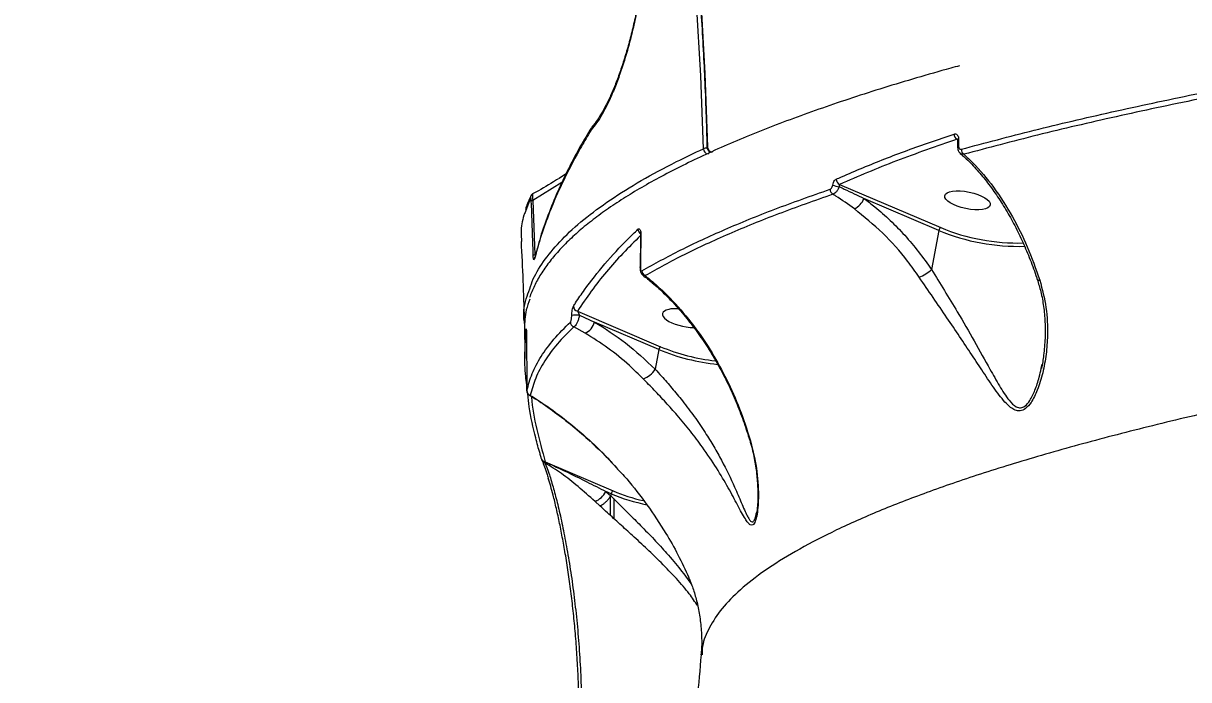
# Model space of a CAD drawing. Header units: millimetres. Extents: x -6901 to 7060, y -7557 to 6158.
# Drawn here: x -1108 to -876.3, y 2188.4 to 2318.8 of the extents above; entities that cross this region are included whole.
import ezdxf

# ---------------------------------------------------------------- set-up
doc = ezdxf.new("R2010")
doc.units = ezdxf.units.MM
for name, color, linetype in [('DIKOM_ОБЪЕКТ', 7, 'Continuous'), ('DIKOM_РАЗМЕР_ЗОНА', 7, 'Continuous'), ('DIKOM_РАЗМЕР_ОБЪЕКТА', 7, 'Continuous')]:
    doc.layers.add(name, color=color, linetype=linetype)
doc.styles.add('style1', font='arial.ttf', dxfattribs={"width": 0.8})
doc.dimstyles.new('1-50', dxfattribs={"dimtxt": 300, "dimasz": 200, "dimexe": 100, "dimexo": 0, "dimgap": 100, "dimtad": 1, "dimtxsty": 'style1', "dimcen": 200, "dimclrd": 7, "dimclre": 7, "dimclrt": 7, "dimadec": 1, "dimazin": 2, "dimtfac": 1, "dimtmove": 0, "dimatfit": 2, "dimfxl": 0, "dimlwd": 25, "dimlwe": 18, "dimarcsym": 0})

# ---------------------------------------------------------------- blocks, each defined once
blk = doc.blocks.new('*D2')
at = {"layer": 'Defpoints', "color": 0, "transparency": 16777216}
for p in [(-1102.73, 4151.17), (-5819.23, -4492.42), (4721.24, -4492.42)]:
    blk.add_point(p, dxfattribs=at)
at = {"layer": 'DIKOM_РАЗМЕР_ОБЪЕКТА', "color": 7, "lineweight": 18, "transparency": 16777216}
for p, q in [((-1102.73, 4151.17), (-5919.23, 4151.17)), ((4721.24, -4492.42), (-5919.23, -4492.42))]:
    blk.add_line(p, q, dxfattribs=at)
at = {"layer": 'DIKOM_РАЗМЕР_ОБЪЕКТА', "color": 7, "lineweight": 25, "transparency": 16777216}
blk.add_line((-5819.23, 3951.17), (-5819.23, -4292.42), dxfattribs=at)
at = {"layer": 'DIKOM_РАЗМЕР_ОБЪЕКТА', "color": 7, "transparency": 16777216}
for points in [[(-5852.56, 3951.17), (-5785.89, 3951.17), (-5819.23, 4151.17)], [(-5852.56, -4292.42), (-5785.89, -4292.42), (-5819.23, -4492.42)]]:
    blk.add_solid(points, dxfattribs=at)
at = {"layer": 'DIKOM_РАЗМЕР_ОБЪЕКТА', "color": 7, "transparency": 16777216, "insert": (-6072.4, -170.63), "char_height": 300, "attachment_point": 5, "rotation": 90, "style": 'style1'}
blk.add_mtext('8650', dxfattribs=at)
blk = doc.blocks.new('*D3')
at = {"layer": 'Defpoints', "color": 0, "transparency": 16777216}
for p in [(-1553.27, 6158.28), (-6450.85, -6312.94), (5659.92, -6312.94)]:
    blk.add_point(p, dxfattribs=at)
at = {"layer": 'DIKOM_РАЗМЕР_ЗОНА', "color": 7, "lineweight": 18, "transparency": 16777216}
for p, q in [((-1553.27, 6158.28), (-6550.85, 6158.28)), ((5659.92, -6312.94), (-6550.85, -6312.94))]:
    blk.add_line(p, q, dxfattribs=at)
at = {"layer": 'DIKOM_РАЗМЕР_ЗОНА', "color": 7, "lineweight": 25, "transparency": 16777216}
blk.add_line((-6450.85, 5958.28), (-6450.85, -6112.94), dxfattribs=at)
at = {"layer": 'DIKOM_РАЗМЕР_ЗОНА', "color": 7, "transparency": 16777216}
for points in [[(-6484.18, 5958.28), (-6417.52, 5958.28), (-6450.85, 6158.28)], [(-6484.18, -6112.94), (-6417.52, -6112.94), (-6450.85, -6312.94)]]:
    blk.add_solid(points, dxfattribs=at)
at = {"layer": 'DIKOM_РАЗМЕР_ЗОНА', "color": 7, "transparency": 16777216, "insert": (-6704.02, -77.33), "char_height": 300, "attachment_point": 5, "rotation": 90, "style": 'style1'}
blk.add_mtext('12500', dxfattribs=at)

msp = doc.modelspace()

# ---------------------------------------------------------------- linework, layer by layer
at = {"layer": 'DIKOM_ОБЪЕКТ', "color": 7, "linetype": 'Continuous', "lineweight": 15}
for p, q in [((-995.137, 2297.526), (-995.149, 2297.506)), ((-995.05, 2297.652), (-995.137, 2297.526)), ((-922.233, 2295.815), (-922.276, 2295.785)), ((-921.999, 2295.631), (-922.03, 2294.634)), ((-1000.871, 2287.206), (-1006.687, 2283.62)), ((-1001.548, 2288.021), (-1000.037, 2288.972)), ((-945.666, 2286.826), (-925.573, 2278.227)), ((-1007.13, 2284.082), (-1008.145, 2281.425)), ((-1006.687, 2283.62), (-1006.298, 2272.805)), ((-925.943, 2277.663), (-940.823, 2284.031)), ((-925.943, 2277.663), (-927.391, 2269.899)), ((-1005.744, 2274.241), (-1006.285, 2272.319)), ((-906.384, 2267.954), (-906.38, 2267.944)), ((-997.791, 2261.645), (-981.251, 2254.566)), ((-997.41, 2260.826), (-994.401, 2259.472)), ((-981.62, 2254.002), (-994.401, 2259.472)), ((-996.282, 2257.261), (-998.534, 2258.509)), ((-981.62, 2254.002), (-982.348, 2250.1)), ((-905.604, 2250.228), (-905.405, 2251.122)), ((-1007.164, 2244.893), (-1007.383, 2244.947)), ((-963.601, 2236.171), (-963.594, 2236.155)), ((-1004.964, 2232.281), (-1004.961, 2232.272)), ((-1004.856, 2231.99), (-1004.877, 2232.035)), ((-1004.16, 2231.65), (-1004.27, 2231.513)), ((-1004.18, 2231.664), (-990.723, 2225.905)), ((-1004.18, 2231.664), (-1004.16, 2231.65)), ((-991.09, 2225.34), (-992.14, 2225.789)), ((-992.14, 2225.789), (-991.17, 2224.909)), ((-991.17, 2224.909), (-991.172, 2224.906)), ((-991.09, 2225.34), (-991.17, 2224.909)), ((-993.354, 2222.96), (-994.291, 2223.811)), ((-962.23, 2221.414), (-962.202, 2221.537))]:
    msp.add_line(p, q, dxfattribs=at)
at = {"layer": 'DIKOM_ОБЪЕКТ', "color": 7, "linetype": 'Continuous', "lineweight": 15, "flags": 128}
for points in [[(-1045.416, 2575.067), (-1039.083, 2563.441), (-1033.013, 2551.587), (-1027.211, 2539.514), (-1021.679, 2527.229), (-1016.423, 2514.741), (-1011.445, 2502.057), (-1006.749, 2489.187), (-1002.338, 2476.138), (-998.214, 2462.919), (-994.38, 2449.538), (-990.839, 2436.005), (-987.594, 2422.328), (-984.645, 2408.517), (-981.996, 2394.58), (-979.648, 2380.526), (-977.602, 2366.365), (-975.86, 2352.106), (-974.423, 2337.758), (-973.291, 2323.331), (-972.467, 2308.834), (-971.949, 2294.276)], [(-972.762, 2293.905), (-973.278, 2308.418), (-974.1, 2322.872), (-975.228, 2337.255), (-976.66, 2351.56), (-978.397, 2365.777), (-980.437, 2379.895), (-982.778, 2393.906), (-985.42, 2407.802), (-988.359, 2421.572), (-991.595, 2435.207), (-995.125, 2448.699), (-998.947, 2462.04), (-1003.059, 2475.219), (-1007.457, 2488.229), (-1012.139, 2501.061), (-1017.102, 2513.706), (-1022.342, 2526.157), (-1027.857, 2538.404), (-1033.642, 2550.441), (-1039.693, 2562.259), (-1046.008, 2573.851)], [(-994.795, 2298.348), (-994.813, 2298.329), (-994.84, 2298.299)], [(-971.949, 2294.276), (-972.011, 2294.239), (-972.036, 2294.2), (-972.036, 2294.194)], [(-922.235, 2294.527), (-922.222, 2294.555), (-922.182, 2294.584), (-922.118, 2294.611), (-922.03, 2294.634)], [(-922.204, 2295.523), (-922.19, 2295.552), (-922.151, 2295.581), (-922.086, 2295.608), (-921.999, 2295.631)], [(-971.013, 2293.238), (-971.093, 2293.221), (-971.099, 2293.221)], [(-1006.296, 2272.322), (-1006.316, 2272.22), (-1006.323, 2272.06)], [(-1004.964, 2232.281), (-1004.99, 2232.39), (-1005.002, 2232.552)], [(-991.216, 2221.082), (-991.218, 2221.576), (-991.236, 2224.81)], [(-990.55, 2224.39), (-990.537, 2221.841), (-990.534, 2220.469)]]:
    msp.add_lwpolyline(points, dxfattribs=at)
at = {"layer": 'DIKOM_ОБЪЕКТ', "color": 7, "linetype": 'Continuous', "lineweight": 15}
for centre, radius, start, end in [((-994.337, 2297.598), 0.817, 149.52168, 186.47466), ((-994.34, 2297.621), 0.803, 149.9532, 186.8056), ((-994.165, 2297.723), 0.887, 139.50967, 184.62139), ((-921.725, 2296.826), 1.178, 179.61845, 242.09266), ((-971.992, 2291.708), 2.328, 90.66566, 109.29969), ((-971.711, 2293.912), 1.051, 180.42088, 263.83806), ((-971.036, 2294.219), 1, 181.42846, 194.66236), ((-971.036, 2294.219), 1, 194.66236, 266.40531), ((-970.898, 2294.283), 1.051, 180.38171, 263.70734), ((-972.282, 2293.485), 0.769, 306.56465, 349.62558), ((-920.278, 2293.786), 1.191, 178.34897, 235.32812), ((-945.199, 2287.876), 1.149, 180.75369, 246.03105), ((-946.417, 2285.844), 1.136, 178.68398, 239.25065), ((-944.85, 2292.804), 6.494, 250.23102, 262.02049), ((-1006.174, 2284.132), 0.957, 153.92279, 182.98938), ((-1006.644, 2283.065), 0.557, 94.34085, 126.15961), ((-944.473, 2285.485), 3.929, 296.16405, 338.28189), ((-984.686, 2277.966), 1.078, 183.41206, 238.31717), ((-925.169, 2277.559), 0.781, 121.21939, 172.35102), ((-910.108, 2315.867), 41.356, 247.48688, 271.69702), ((-910.206, 2315.322), 40.153, 247.49676, 271.50136), ((-985.169, 2276.848), 0.0746, 102.98195, 163.32024), ((-1006.271, 2272.212), 0.594, 92.58702, 121.96396), ((-985.266, 2270.27), 0.0783, 105.65038, 164.13658), ((-983.912, 2269.656), 1.063, 179.4388, 245.56331), ((-933.243, 2276.517), 8.834, 292.67865, 311.48426), ((-905.978, 2268.326), 0.555, 223.50447, 281.41648), ((-997.555, 2262.661), 1.044, 183.0528, 256.95366), ((-998.159, 2259.469), 1.031, 179.85153, 248.65787), ((-998.041, 2256.356), 4.514, 81.95707, 101.33394), ((-997.453, 2260.162), 3.129, 291.97474, 347.25416), ((-1007.151, 2257.885), 0.885, 181.4966, 203.63782), ((-980.846, 2253.898), 0.781, 121.2197, 172.35123), ((-965.85, 2291.857), 40.346, 247.55953, 263.60114), ((-965.693, 2292.605), 41.76, 247.57992, 264.16986), ((-986.1, 2252.375), 4.388, 288.1374, 328.77152), ((-1006.856, 2245.836), 0.992, 180.16368, 251.91554), ((-963.418, 2236.273), 0.212, 213.78346, 259.94923), ((-1004.107, 2232.564), 0.902, 198.23448, 265.374), ((-1004.106, 2232.547), 0.898, 197.62876, 266.53923), ((-1004.024, 2232.414), 0.933, 207.01724, 254.72759), ((-995.96, 2227.784), 4.309, 292.78711, 332.42216), ((-990.311, 2225.235), 0.786, 121.63485, 172.37745), ((-975.884, 2262.039), 39.724, 247.49427, 258.23579), ((-976.3, 2260.531), 37.51, 247.38683, 257.05889)]:
    msp.add_arc(centre, radius, start, end, dxfattribs=at)
msp.add_ellipse((-920.243, 2283.661), major_axis=(-4.507, 0.913), ratio=0.3657185, dxfattribs=at)
for start_param, end_param in [(5.5969276, 8.3182121), (5.0799237, 5.5969276)]:
    msp.add_ellipse((-976.369, 2260.239), major_axis=(-4.507, 0.913), ratio=0.3657185, start_param=start_param, end_param=end_param, dxfattribs=at)
for points, knots in [([(-1045.438, 2574.761), (-1044.413, 2572.919), (-1041.438, 2567.575), (-1036.679, 2558.581), (-1031.235, 2547.723), (-1026.017, 2536.682), (-1021.023, 2525.468), (-1016.258, 2514.085), (-1011.724, 2502.541), (-1007.424, 2490.841), (-1003.359, 2478.991), (-999.532, 2466.999), (-995.945, 2454.871), (-992.6, 2442.612), (-989.499, 2430.231), (-986.644, 2417.734), (-984.035, 2405.127), (-981.675, 2392.417), (-979.565, 2379.612), (-977.705, 2366.718), (-976.098, 2353.742), (-974.743, 2340.692), (-973.641, 2327.574), (-972.797, 2314.395), (-972.29, 2303.261), (-972.101, 2296.516), (-972.036, 2294.194)], [0, 0, 0, 0, 0.0228161, 0.066201, 0.1095863, 0.1529706, 0.1963549, 0.2397388, 0.2831224, 0.326506, 0.3698887, 0.4132718, 0.4566537, 0.5000361, 0.5434185, 0.5868002, 0.6301824, 0.6735634, 0.7169456, 0.7603268, 0.8037081, 0.84709, 0.8904709, 0.9338522, 0.9772335, 1, 1, 1, 1]), ([(-984.579, 2361.602), (-984.35, 2359.666), (-983.888, 2355.767), (-983.603, 2350.332), (-983.536, 2345.47), (-983.623, 2341.192), (-983.854, 2336.911), (-984.223, 2332.699), (-984.716, 2328.626), (-985.323, 2324.677), (-986.044, 2320.848), (-986.86, 2317.206), (-987.748, 2313.808), (-988.702, 2310.639), (-989.72, 2307.697), (-991.11, 2304.197), (-992.545, 2301.291), (-993.975, 2298.989), (-994.691, 2298.097), (-995.05, 2297.652)], [0, 0, 0, 0, 0.0745637, 0.1501959, 0.2027912, 0.2553876, 0.3095197, 0.3636532, 0.4162916, 0.4689319, 0.5231073, 0.5772833, 0.6299012, 0.6825187, 0.7366659, 0.7908128, 0.8939434, 0.9469718, 1, 1, 1, 1]), ([(-984.71, 2361.457), (-984.633, 2360.882), (-984.386, 2359.043), (-984.1, 2355.837), (-983.846, 2351.863), (-983.72, 2347.823), (-983.716, 2343.763), (-983.833, 2339.72), (-984.068, 2335.737), (-984.417, 2331.852), (-984.872, 2328.098), (-985.43, 2324.508), (-986.078, 2321.087), (-986.799, 2317.83), (-987.591, 2314.724), (-988.449, 2311.781), (-989.364, 2309.023), (-990.323, 2306.479), (-991.312, 2304.177), (-992.316, 2302.139), (-993.314, 2300.408), (-994.159, 2299.138), (-994.648, 2298.574), (-994.825, 2298.369)], [0, 0, 0, 0, 0.0226584, 0.0724839, 0.1228197, 0.1735173, 0.2244121, 0.2752792, 0.3258949, 0.3760947, 0.4257448, 0.4747577, 0.5231086, 0.5715645, 0.6204647, 0.6700025, 0.7200774, 0.7705402, 0.8212059, 0.8718077, 0.9220764, 0.971768, 1, 1, 1, 1]), ([(-921.804, 2310.409), (-922.4, 2310.248), (-925.344, 2309.452), (-930.383, 2307.991), (-936.908, 2306.026), (-943.151, 2304.03), (-949.139, 2302.005), (-954.867, 2299.95), (-960.338, 2297.864), (-965.554, 2295.745), (-970.507, 2293.598), (-975.183, 2291.427), (-979.56, 2289.242), (-983.627, 2287.046), (-987.385, 2284.84), (-990.835, 2282.623), (-993.979, 2280.392), (-996.818, 2278.146), (-999.352, 2275.884), (-1001.58, 2273.604), (-1003.503, 2271.304), (-1005.109, 2268.984), (-1006.417, 2266.664), (-1007.022, 2265.11), (-1007.321, 2264.341)], [0, 0, 0, 0, 0.0118657, 0.0586351, 0.1053595, 0.1520937, 0.1988761, 0.245759, 0.292796, 0.3400418, 0.3875499, 0.4351263, 0.4825702, 0.5298088, 0.576898, 0.6238926, 0.6708452, 0.7178046, 0.7648049, 0.8118771, 0.8590434, 0.9063071, 0.9536512, 1, 1, 1, 1]), ([(-921.469, 2293.821), (-916.711, 2295.086), (-907.196, 2297.616), (-891.625, 2301.253), (-875.197, 2304.777), (-863.455, 2306.996), (-857.584, 2308.106)], [0, 0, 0, 0, 0.2484776, 0.4969541, 0.7484765, 1, 1, 1, 1]), ([(-857.165, 2307.071), (-862.957, 2305.976), (-874.543, 2303.788), (-890.897, 2300.286), (-906.527, 2296.642), (-916.146, 2294.085), (-920.956, 2292.807)], [0, 0, 0, 0, 0.2484757, 0.4969508, 0.7484754, 1, 1, 1, 1]), ([(-995.149, 2297.506), (-995.308, 2297.244), (-996.104, 2295.935), (-998.072, 2292.544), (-1000.761, 2287.374), (-1003.213, 2281.731), (-1005.065, 2276.625), (-1005.903, 2273.582), (-1006.323, 2272.06)], [0, 0, 0, 0, 0.0299878, 0.1499474, 0.3900563, 0.6301644, 0.8150817, 1, 1, 1, 1]), ([(-995.054, 2298.017), (-995.771, 2296.833), (-997.42, 2294.105), (-999.649, 2289.879), (-1001.807, 2285.331), (-1003.64, 2280.823), (-1004.959, 2277.123), (-1005.552, 2274.947), (-1005.744, 2274.241)], [0, 0, 0, 0, 0.14591, 0.3359461, 0.5262275, 0.7169356, 0.9082503, 1, 1, 1, 1]), ([(-994.839, 2298.299), (-994.853, 2298.283), (-994.931, 2298.194), (-994.987, 2298.099), (-995.032, 2298.022)], [0, 0, 0, 0, 0.1784851, 1, 1, 1, 1]), ([(-946.348, 2287.861), (-945.999, 2288.016), (-944.255, 2288.79), (-939.656, 2290.747), (-932.314, 2293.64), (-926.041, 2295.769), (-922.902, 2296.834)], [0, 0, 0, 0, 0.0480608, 0.2403213, 0.6198798, 1, 1, 1, 1]), ([(-922.902, 2296.834), (-922.799, 2296.852), (-922.594, 2296.889), (-922.32, 2296.73), (-922.118, 2296.433), (-922.007, 2296.048), (-922.001, 2295.763), (-921.999, 2295.631)], [0, 0, 0, 0, 0.2131491, 0.4264911, 0.63058, 0.828941, 1, 1, 1, 1]), ([(-1007.271, 2266.042), (-1007.06, 2266.704), (-1006.431, 2268.676), (-1004.326, 2271.964), (-1001.018, 2275.908), (-996.673, 2279.85), (-991.409, 2283.749), (-985.238, 2287.585), (-978.998, 2290.96), (-974.566, 2293.053), (-972.762, 2293.905)], [0, 0, 0, 0, 0.070455, 0.2098842, 0.3493133, 0.4900635, 0.6308138, 0.7680201, 0.9055373, 1, 1, 1, 1]), ([(-922.276, 2295.785), (-926.381, 2294.384), (-934.604, 2291.579), (-941.975, 2288.412), (-945.666, 2286.826)], [0, 0, 0, 0, 0.4993562, 1, 1, 1, 1]), ([(-922.254, 2295.878), (-922.253, 2295.877), (-922.25, 2295.874), (-922.224, 2295.796), (-922.204, 2295.678), (-922.205, 2295.575), (-922.205, 2295.521)], [0, 0, 0, 0, 0.2385046, 0.485577, 0.7349306, 1, 1, 1, 1]), ([(-922.204, 2295.523), (-922.211, 2295.29), (-922.221, 2294.957), (-922.232, 2294.625), (-922.236, 2294.525)], [0, 0, 0, 0, 0.69998, 1, 1, 1, 1]), ([(-922.22, 2294.526), (-922.218, 2294.313), (-922.213, 2293.882), (-922.011, 2293.354), (-921.763, 2293.119), (-921.667, 2293.027)], [0, 0, 0, 0, 0.3736112, 0.7572178, 1, 1, 1, 1]), ([(-922.03, 2294.634), (-922.029, 2294.545), (-922.027, 2294.356), (-921.958, 2294.102), (-921.835, 2293.905), (-921.664, 2293.796), (-921.534, 2293.812), (-921.469, 2293.821)], [0, 0, 0, 0, 0.1797813, 0.3800741, 0.5811763, 0.7907008, 1, 1, 1, 1]), ([(-921.682, 2292.979), (-921.373, 2292.715), (-920.315, 2291.809), (-918.573, 2289.975), (-916.473, 2287.497), (-914.473, 2284.759), (-912.588, 2281.811), (-910.837, 2278.666), (-909.223, 2275.355), (-907.773, 2271.872), (-906.832, 2269.391), (-906.422, 2268.048), (-906.393, 2267.952)], [0, 0, 0, 0, 0.0488727, 0.1677601, 0.2865663, 0.4053703, 0.5240564, 0.6413571, 0.7581565, 0.8747477, 0.9909957, 1, 1, 1, 1]), ([(-920.956, 2292.807), (-921.111, 2292.799), (-921.378, 2292.785), (-921.571, 2292.949), (-921.652, 2293.017)], [0, 0, 0, 0, 0.5814302, 1, 1, 1, 1]), ([(-920.956, 2292.807), (-920.362, 2292.252), (-918.315, 2290.336), (-914.977, 2286.364), (-911.352, 2280.709), (-908.237, 2274.484), (-906.663, 2270.031), (-905.868, 2267.782)], [0, 0, 0, 0, 0.095302, 0.3289384, 0.5680089, 0.78179, 1, 1, 1, 1]), ([(-1001.726, 2287.885), (-1002.006, 2287.698), (-1003.599, 2286.634), (-1005.233, 2285.735), (-1006.579, 2284.993)], [0, 0, 0, 0, 0.1759135, 1, 1, 1, 1]), ([(-947.047, 2286.693), (-947.002, 2286.86), (-946.913, 2287.194), (-946.689, 2287.589), (-946.49, 2287.79), (-946.374, 2287.848), (-946.348, 2287.861)], [0, 0, 0, 0, 0.3053849, 0.6114305, 0.9125692, 1, 1, 1, 1]), ([(-1006.587, 2285.022), (-1006.598, 2285.018), (-1006.696, 2284.98), (-1006.833, 2284.848), (-1006.967, 2284.684), (-1007.011, 2284.591), (-1007.027, 2284.558)], [0, 0, 0, 0, 0.0521832, 0.4450021, 0.7987668, 1, 1, 1, 1]), ([(-1006.58, 2284.996), (-1006.603, 2284.991), (-1006.679, 2284.975), (-1006.741, 2284.678), (-1006.75, 2284.18), (-1006.706, 2283.79), (-1006.687, 2283.62)], [0, 0, 0, 0, 0.1430167, 0.4830707, 0.7743375, 1, 1, 1, 1]), ([(-984.975, 2269.666), (-982.476, 2271.046), (-977.477, 2273.807), (-968.579, 2277.89), (-958.744, 2281.927), (-951.283, 2284.556), (-947.553, 2285.87)], [0, 0, 0, 0, 0.2486166, 0.4972333, 0.7486164, 1, 1, 1, 1]), ([(-946.998, 2284.867), (-950.682, 2283.57), (-958.05, 2280.974), (-967.849, 2276.959), (-976.782, 2272.868), (-981.828, 2270.081), (-984.352, 2268.687)], [0, 0, 0, 0, 0.2486156, 0.4972307, 0.7486158, 1, 1, 1, 1]), ([(-947.553, 2285.87), (-947.53, 2285.88), (-947.445, 2285.916), (-947.299, 2286.06), (-947.141, 2286.338), (-947.078, 2286.575), (-947.047, 2286.693)], [0, 0, 0, 0, 0.108553, 0.3983289, 0.6996345, 1, 1, 1, 1]), ([(-945.752, 2286.374), (-945.843, 2286.162), (-946.026, 2285.74), (-946.403, 2285.241), (-946.74, 2284.961), (-946.933, 2284.891), (-946.998, 2284.867)], [0, 0, 0, 0, 0.2864949, 0.5730443, 0.856925, 1, 1, 1, 1]), ([(-942.74, 2281.959), (-943.965, 2282.842), (-945.377, 2283.862), (-946.807, 2284.749), (-946.998, 2284.867)], [0, 0, 0, 0, 0.8666411, 1, 1, 1, 1]), ([(-945.666, 2286.826), (-945.673, 2286.821), (-945.705, 2286.798), (-945.746, 2286.716), (-945.769, 2286.563), (-945.758, 2286.438), (-945.752, 2286.374)], [0, 0, 0, 0, 0.0803642, 0.3668143, 0.676177, 1, 1, 1, 1]), ([(-945.752, 2286.374), (-945.413, 2286.217), (-943.769, 2285.456), (-942.127, 2284.662), (-940.823, 2284.031)], [0, 0, 0, 0, 0.206071, 1, 1, 1, 1]), ([(-1007.032, 2284.553), (-1007.04, 2284.537), (-1007.478, 2283.751), (-1007.854, 2282.824), (-1008.102, 2281.907), (-1008.14, 2281.768)], [0, 0, 0, 0, 0.0166144, 0.8513781, 1, 1, 1, 1]), ([(-1006.973, 2283.515), (-1006.977, 2283.579), (-1006.984, 2283.712), (-1007.004, 2283.892), (-1007.032, 2284.034), (-1007.076, 2284.148), (-1007.108, 2284.109), (-1007.13, 2284.082)], [0, 0, 0, 0, 0.1211995, 0.2523162, 0.4115796, 0.5993775, 1, 1, 1, 1]), ([(-1006.585, 2272.716), (-1006.603, 2273.376), (-1006.694, 2276.678), (-1006.827, 2280.277), (-1006.96, 2283.212), (-1006.973, 2283.515)], [0, 0, 0, 0, 0.1831697, 0.9158757, 1, 1, 1, 1]), ([(-940.823, 2284.031), (-940.096, 2283.479), (-938.307, 2282.12), (-935.584, 2279.697), (-932.672, 2276.714), (-929.907, 2273.464), (-928.23, 2271.087), (-927.391, 2269.899)], [0, 0, 0, 0, 0.1444221, 0.3552493, 0.5660794, 0.7830376, 1, 1, 1, 1]), ([(-1008.145, 2281.425), (-1008.243, 2281.178), (-1008.79, 2279.798), (-1009.082, 2277.818), (-1008.952, 2276.095), (-1008.907, 2275.496)], [0, 0, 0, 0, 0.1244783, 0.695488, 1, 1, 1, 1]), ([(-929.837, 2268.366), (-930.593, 2269.436), (-932.809, 2272.575), (-937.024, 2277.355), (-940.819, 2280.411), (-942.74, 2281.959)], [0, 0, 0, 0, 0.203552, 0.5968401, 1, 1, 1, 1]), ([(-998.598, 2262.606), (-998.456, 2262.826), (-997.748, 2263.927), (-995.799, 2266.763), (-992.437, 2271.037), (-988.774, 2275.011), (-986.426, 2277.265), (-985.762, 2277.902)], [0, 0, 0, 0, 0.0413725, 0.2068699, 0.5381488, 0.8694279, 1, 1, 1, 1]), ([(-985.762, 2277.902), (-985.679, 2277.955), (-985.541, 2278.044), (-985.361, 2277.898), (-985.247, 2277.626), (-985.19, 2277.27), (-985.187, 2277.025), (-985.185, 2276.921)], [0, 0, 0, 0, 0.3038445, 0.5023367, 0.7017043, 0.8732754, 1, 1, 1, 1]), ([(-1009.013, 2275.49), (-1008.871, 2272.882), (-1008.594, 2267.779), (-1008.455, 2262.6), (-1008.388, 2260.069)], [0, 0, 0, 0, 0.5111057, 1, 1, 1, 1]), ([(-985.249, 2276.651), (-987.614, 2274.287), (-992.443, 2269.457), (-995.984, 2264.284), (-997.791, 2261.645)], [0, 0, 0, 0, 0.4896869, 1, 1, 1, 1]), ([(-985.247, 2276.87), (-985.254, 2275.864), (-985.27, 2273.666), (-985.33, 2271.48), (-985.363, 2270.294)], [0, 0, 0, 0, 0.4576681, 1, 1, 1, 1]), ([(-985.185, 2276.921), (-985.193, 2276.263), (-985.216, 2274.069), (-985.258, 2271.879), (-985.287, 2270.345)], [0, 0, 0, 0, 0.2996315, 1, 1, 1, 1]), ([(-985.282, 2277.307), (-985.282, 2277.307), (-985.283, 2277.309), (-985.268, 2277.26), (-985.251, 2277.147), (-985.24, 2277.011), (-985.241, 2276.907), (-985.242, 2276.867)], [0, 0, 0, 0, 0.1151365, 0.3372351, 0.5608337, 0.826675, 1, 1, 1, 1]), ([(-560.722, 2275.521), (-567.139, 2275.36), (-579.983, 2275.04), (-599.303, 2274.318), (-618.602, 2273.423), (-638.632, 2272.298), (-659.35, 2270.916), (-680.686, 2269.256), (-701.778, 2267.381), (-722.524, 2265.304), (-742.826, 2263.037), (-762.403, 2260.613), (-781.229, 2258.043), (-799.302, 2255.346), (-816.773, 2252.504), (-833.56, 2249.532), (-849.584, 2246.447), (-865.086, 2243.194), (-879.964, 2239.774), (-894.139, 2236.19), (-907.269, 2232.52), (-919.134, 2228.83), (-929.736, 2225.13), (-939.122, 2221.426), (-947.43, 2217.676), (-954.628, 2213.892), (-960.685, 2210.089), (-965.54, 2206.3), (-969.215, 2202.526), (-971.674, 2198.773), (-972.963, 2195.699), (-973.014, 2193.889), (-973.03, 2193.322)], [0, 0, 0, 0, 0.0308913, 0.0618209, 0.0927504, 0.1236415, 0.1584031, 0.1932767, 0.2282061, 0.2631338, 0.2980035, 0.3327625, 0.3664216, 0.4001867, 0.4340048, 0.4678217, 0.5015839, 0.5352409, 0.57092, 0.6066626, 0.6424057, 0.6780852, 0.7122738, 0.7465693, 0.7809208, 0.8152743, 0.8495741, 0.8837654, 0.9173062, 0.9509451, 0.9846343, 1, 1, 1, 1]), ([(-1006.323, 2272.06), (-1006.361, 2271.942), (-1006.417, 2271.773), (-1006.492, 2271.85), (-1006.536, 2272.026), (-1006.567, 2272.304), (-1006.58, 2272.537), (-1006.584, 2272.679), (-1006.585, 2272.716)], [0, 0, 0, 0, 0.4029894, 0.5733161, 0.7451157, 0.8533599, 0.9617278, 1, 1, 1, 1]), ([(-1006.294, 2272.335), (-1006.301, 2272.309), (-1006.31, 2272.274), (-1006.305, 2272.286), (-1006.304, 2272.288)], [0, 0, 0, 0, 0.7654442, 1, 1, 1, 1]), ([(-985.335, 2270.29), (-985.333, 2270.087), (-985.33, 2269.682), (-985.154, 2269.206), (-984.952, 2268.885), (-984.8, 2268.806), (-984.792, 2268.802)], [0, 0, 0, 0, 0.3491029, 0.694137, 0.9837035, 1, 1, 1, 1]), ([(-985.287, 2270.345), (-985.287, 2270.287), (-985.288, 2270.138), (-985.26, 2269.913), (-985.195, 2269.726), (-985.095, 2269.626), (-985.018, 2269.652), (-984.975, 2269.666)], [0, 0, 0, 0, 0.1208069, 0.3076032, 0.5229565, 0.7374694, 1, 1, 1, 1]), ([(-984.801, 2268.785), (-984.17, 2268.3), (-982.655, 2267.136), (-980.332, 2264.975), (-977.847, 2262.369), (-975.473, 2259.52), (-973.219, 2256.454), (-971.111, 2253.209), (-969.176, 2249.812), (-967.424, 2246.309), (-965.867, 2242.711), (-964.588, 2239.339), (-963.911, 2237.115), (-963.621, 2236.164)], [0, 0, 0, 0, 0.0724441, 0.1737939, 0.2741517, 0.3735566, 0.4720835, 0.5697561, 0.6643328, 0.7566532, 0.8467845, 0.9344704, 1, 1, 1, 1]), ([(-984.352, 2268.687), (-984.481, 2268.676), (-984.643, 2268.662), (-984.755, 2268.787), (-984.777, 2268.813)], [0, 0, 0, 0, 0.7962128, 1, 1, 1, 1]), ([(-984.352, 2268.687), (-983.771, 2268.221), (-981.702, 2266.557), (-978.263, 2263.194), (-974.39, 2258.494), (-970.985, 2253.407), (-968.062, 2248.078), (-965.469, 2242.317), (-964.123, 2238.139), (-963.455, 2236.064)], [0, 0, 0, 0, 0.067277, 0.2397679, 0.4122217, 0.5596641, 0.7075125, 0.8547646, 1, 1, 1, 1]), ([(-927.391, 2269.899), (-926.541, 2268.518), (-924.812, 2265.708), (-921.904, 2260.915), (-918.824, 2255.609), (-916.119, 2250.698), (-913.896, 2246.736), (-912.244, 2244.097), (-910.819, 2242.627), (-909.695, 2242.318), (-908.718, 2242.733), (-907.699, 2243.982), (-906.755, 2246.002), (-906.029, 2248.175), (-905.721, 2249.661), (-905.604, 2250.228)], [0, 0, 0, 0, 0.0996438, 0.2026389, 0.3456583, 0.4928444, 0.5858515, 0.6804203, 0.7424394, 0.7756827, 0.8086522, 0.8484964, 0.9019061, 0.9625746, 1, 1, 1, 1]), ([(-905.868, 2267.782), (-905.393, 2265.973), (-904.442, 2262.354), (-904.252, 2257.384), (-904.558, 2253.04), (-905.216, 2249.362), (-906.224, 2246.106), (-907.413, 2243.634), (-908.627, 2242.219), (-909.754, 2241.722), (-910.765, 2241.905), (-911.677, 2242.469), (-913.03, 2243.732), (-914.818, 2246.041), (-917.038, 2249.423), (-919.371, 2252.94), (-921.777, 2256.567), (-924.35, 2260.382), (-927.092, 2264.34), (-928.923, 2267.025), (-929.837, 2268.366)], [0, 0, 0, 0, 0.0831709, 0.1664503, 0.2235456, 0.2807548, 0.3376242, 0.3840095, 0.4157981, 0.4428533, 0.4698409, 0.4942476, 0.518726, 0.5894291, 0.6603992, 0.7270826, 0.7939459, 0.8605157, 0.9303316, 1, 1, 1, 1]), ([(-906.377, 2267.946), (-906.126, 2267.129), (-905.581, 2265.358), (-905.077, 2262.523), (-904.79, 2259.435), (-904.78, 2256.198), (-905.059, 2253.125), (-905.33, 2251.095), (-905.549, 2250.24), (-905.554, 2250.222)], [0, 0, 0, 0, 0.1404642, 0.3046471, 0.4772248, 0.658051, 0.8468581, 0.9966688, 1, 1, 1, 1]), ([(-1008.237, 2258.957), (-1008.276, 2259.131), (-1008.659, 2260.834), (-1008.349, 2263.202), (-1007.517, 2265.396), (-1007.271, 2266.042)], [0, 0, 0, 0, 0.0743061, 0.7271756, 1, 1, 1, 1]), ([(-1007.254, 2264.003), (-1007.524, 2263.299), (-1008.273, 2261.348), (-1008.295, 2259.408), (-1008.308, 2258.168)], [0, 0, 0, 0, 0.3609853, 1, 1, 1, 1]), ([(-998.928, 2260.782), (-998.92, 2260.965), (-998.903, 2261.33), (-998.833, 2261.85), (-998.732, 2262.326), (-998.644, 2262.508), (-998.598, 2262.606)], [0, 0, 0, 0, 0.2322091, 0.4640092, 0.7140464, 1, 1, 1, 1]), ([(-997.791, 2261.645), (-997.757, 2261.591), (-997.693, 2261.488), (-997.589, 2261.276), (-997.494, 2261.06), (-997.437, 2260.901), (-997.41, 2260.826)], [0, 0, 0, 0, 0.295064, 0.5578771, 0.7906325, 1, 1, 1, 1]), ([(-1007.848, 2245.833), (-1007.546, 2246.965), (-1006.943, 2249.228), (-1005.095, 2252.638), (-1002.615, 2256.056), (-1000.331, 2258.333), (-999.189, 2259.472)], [0, 0, 0, 0, 0.2491215, 0.4982432, 0.7491221, 1, 1, 1, 1]), ([(-999.189, 2259.472), (-999.176, 2259.487), (-999.134, 2259.537), (-999.065, 2259.721), (-998.996, 2260.035), (-998.946, 2260.401), (-998.934, 2260.655), (-998.928, 2260.782)], [0, 0, 0, 0, 0.1043845, 0.3453723, 0.5759511, 0.7877861, 1, 1, 1, 1]), ([(-997.41, 2260.826), (-997.454, 2260.598), (-997.544, 2260.143), (-997.775, 2259.492), (-998.049, 2258.957), (-998.316, 2258.62), (-998.471, 2258.541), (-998.534, 2258.509)], [0, 0, 0, 0, 0.2097988, 0.4193904, 0.6334389, 0.850166, 1, 1, 1, 1]), ([(-994.401, 2259.472), (-992.303, 2258.161), (-988.062, 2255.511), (-984.266, 2251.916), (-982.348, 2250.1)], [0, 0, 0, 0, 0.4948172, 1, 1, 1, 1]), ([(-1008.335, 2258.168), (-1008.309, 2257.08), (-1008.262, 2255.084), (-1008.249, 2253.106), (-1008.244, 2252.206)], [0, 0, 0, 0, 0.5447164, 1, 1, 1, 1]), ([(-1007.89, 2247.002), (-1007.96, 2247.56), (-1008.226, 2249.68), (-1008.287, 2253.304), (-1008.12, 2256.342), (-1008.036, 2257.862)], [0, 0, 0, 0, 0.1513321, 0.5756662, 1, 1, 1, 1]), ([(-1008.036, 2257.862), (-1008.023, 2257.98), (-1008.005, 2258.148), (-1007.975, 2258.071), (-1007.957, 2257.894), (-1007.944, 2257.617), (-1007.938, 2257.383), (-1007.936, 2257.241), (-1007.935, 2257.204)], [0, 0, 0, 0, 0.4029834, 0.5733039, 0.7451166, 0.8533592, 0.9617356, 1, 1, 1, 1]), ([(-1007.963, 2257.896), (-1007.963, 2257.894), (-1007.962, 2257.888), (-1007.954, 2257.804), (-1007.945, 2257.627), (-1007.939, 2257.4), (-1007.937, 2257.248), (-1007.936, 2257.197)], [0, 0, 0, 0, 0.1216774, 0.3249541, 0.5933031, 0.8621691, 1, 1, 1, 1]), ([(-1007.935, 2257.204), (-1007.928, 2256.544), (-1007.891, 2253.242), (-1007.88, 2249.641), (-1007.891, 2246.705), (-1007.892, 2246.402)], [0, 0, 0, 0, 0.1831737, 0.9158807, 1, 1, 1, 1]), ([(-998.534, 2258.509), (-999.665, 2257.38), (-1001.928, 2255.123), (-1004.403, 2251.719), (-1006.256, 2248.306), (-1006.861, 2246.031), (-1007.164, 2244.893)], [0, 0, 0, 0, 0.2491219, 0.4982429, 0.7491216, 1, 1, 1, 1]), ([(-984.734, 2248.205), (-985.637, 2249.09), (-987.878, 2251.286), (-991.718, 2254.399), (-994.755, 2256.303), (-996.282, 2257.261)], [0, 0, 0, 0, 0.2512751, 0.6234737, 1, 1, 1, 1]), ([(-982.348, 2250.1), (-981.929, 2249.64), (-980.816, 2248.419), (-978.97, 2246.309), (-976.754, 2243.613), (-974.513, 2240.646), (-972.437, 2237.603), (-970.65, 2234.705), (-968.587, 2231.026), (-966.764, 2227.231), (-965.176, 2223.511), (-964.28, 2221.371), (-963.656, 2220.246), (-963.269, 2219.77), (-962.863, 2219.679), (-962.581, 2220.105), (-962.366, 2220.682), (-962.291, 2221.088), (-962.23, 2221.414)], [0, 0, 0, 0, 0.0390972, 0.1037517, 0.1702051, 0.2523224, 0.3362034, 0.4106094, 0.4850419, 0.6381639, 0.734093, 0.8316168, 0.863625, 0.8962639, 0.9317129, 0.9665146, 0.973149, 1, 1, 1, 1]), ([(-963.455, 2236.064), (-962.988, 2234.187), (-962.054, 2230.436), (-961.771, 2226.037), (-961.866, 2223.022), (-962.062, 2221.245), (-962.413, 2219.759), (-962.907, 2219.02), (-963.424, 2219.092), (-963.917, 2219.574), (-964.72, 2220.767), (-965.934, 2223.04), (-967.781, 2226.572), (-970.071, 2230.419), (-972.619, 2234.218), (-975.286, 2237.744), (-977.75, 2240.726), (-980.201, 2243.472), (-982.507, 2245.927), (-984.004, 2247.459), (-984.734, 2248.205)], [0, 0, 0, 0, 0.0881067, 0.1760187, 0.2084868, 0.2408587, 0.2743822, 0.3082168, 0.3377108, 0.3653212, 0.3930129, 0.4736077, 0.5544943, 0.6404794, 0.7263849, 0.7896528, 0.8528355, 0.9027413, 0.9525838, 1, 1, 1, 1]), ([(-1007.892, 2246.402), (-1007.892, 2246.338), (-1007.892, 2246.205), (-1007.889, 2246.025), (-1007.882, 2245.882), (-1007.869, 2245.768), (-1007.857, 2245.807), (-1007.848, 2245.833)], [0, 0, 0, 0, 0.1212571, 0.252359, 0.4116106, 0.5994031, 1, 1, 1, 1]), ([(-1007.892, 2246.304), (-1007.892, 2246.262), (-1007.892, 2246.129), (-1007.888, 2245.939), (-1007.879, 2245.779), (-1007.864, 2245.64), (-1007.82, 2245.459), (-1007.726, 2245.253), (-1007.581, 2245.059), (-1007.442, 2244.977), (-1007.384, 2244.943)], [0, 0, 0, 0, 0.070074, 0.2179637, 0.3882058, 0.5195795, 0.6156959, 0.7411778, 0.8921301, 1, 1, 1, 1]), ([(-1005.002, 2232.552), (-1005.081, 2232.812), (-1005.479, 2234.11), (-1006.393, 2237.472), (-1007.292, 2241.448), (-1007.592, 2244.344), (-1007.682, 2245.217)], [0, 0, 0, 0, 0.0607411, 0.3037216, 0.7900679, 1, 1, 1, 1]), ([(-1007.387, 2244.939), (-1006.908, 2244.655), (-1005.209, 2243.647), (-1002.318, 2241.601), (-998.733, 2238.854), (-996.397, 2236.776), (-995.236, 2235.744)], [0, 0, 0, 0, 0.1154033, 0.4093491, 0.7066683, 1, 1, 1, 1]), ([(-1007.164, 2244.893), (-1006.621, 2244.553), (-1004.554, 2243.261), (-1001.006, 2240.747), (-996.569, 2237.078), (-992.901, 2233.696), (-990.779, 2231.329), (-990.056, 2230.522)], [0, 0, 0, 0, 0.0916216, 0.3485253, 0.6054182, 0.8655086, 1, 1, 1, 1]), ([(-1006.96, 2244.681), (-1006.956, 2244.63), (-1006.807, 2242.478), (-1005.969, 2238.146), (-1004.776, 2233.825), (-1004.18, 2231.664)], [0, 0, 0, 0, 0.0121312, 0.5060659, 1, 1, 1, 1]), ([(-963.608, 2236.151), (-963.525, 2235.896), (-963.113, 2234.64), (-962.619, 2232.348), (-962.134, 2229.313), (-961.936, 2226.652), (-961.912, 2224.49), (-961.987, 2223.01), (-962.097, 2221.991), (-962.182, 2221.564), (-962.213, 2221.407)], [0, 0, 0, 0, 0.0492714, 0.2431283, 0.4386076, 0.6347121, 0.7654859, 0.8723379, 0.9530287, 1, 1, 1, 1]), ([(-994.797, 2235.329), (-993.884, 2234.474), (-992.327, 2233.016), (-990.828, 2231.369), (-990.207, 2230.687)], [0, 0, 0, 0, 0.5857485, 1, 1, 1, 1]), ([(-1004.962, 2232.275), (-1004.958, 2232.262), (-1004.936, 2232.184), (-1004.902, 2232.103), (-1004.875, 2232.036)], [0, 0, 0, 0, 0.168975, 1, 1, 1, 1]), ([(-1004.859, 2231.989), (-1004.846, 2231.961), (-1004.689, 2231.624), (-1004.342, 2230.696), (-1003.908, 2229.463), (-1003.624, 2228.509), (-1003.523, 2228.169)], [0, 0, 0, 0, 0.0341737, 0.4039561, 0.7876537, 1, 1, 1, 1]), ([(-1004.27, 2231.513), (-1004.013, 2230.868), (-1003.499, 2229.577), (-1002.666, 2226.865), (-1001.82, 2223.681), (-1000.985, 2220.068), (-1000.164, 2216.004), (-999.383, 2211.52), (-998.671, 2206.688), (-998.051, 2201.566), (-997.553, 2196.211), (-997.191, 2190.696), (-996.957, 2184.24), (-996.948, 2176.866), (-997.262, 2171.561), (-997.419, 2168.909)], [0, 0, 0, 0, 0.0766097, 0.1532168, 0.2242321, 0.2954742, 0.3664892, 0.4374865, 0.5087121, 0.5797095, 0.6506982, 0.7219119, 0.7929007, 0.8964505, 1, 1, 1, 1]), ([(-994.291, 2223.811), (-995.429, 2224.82), (-997.708, 2226.839), (-1000.942, 2229.431), (-1003.156, 2230.817), (-1004.27, 2231.513)], [0, 0, 0, 0, 0.3317432, 0.663847, 1, 1, 1, 1]), ([(-1004.16, 2231.65), (-1003.482, 2231.34), (-1000.733, 2230.083), (-996.758, 2228.15), (-993.406, 2226.436), (-992.14, 2225.789)], [0, 0, 0, 0, 0.1695073, 0.6863139, 1, 1, 1, 1]), ([(-990.056, 2230.522), (-989.368, 2229.787), (-987.264, 2227.538), (-983.942, 2223.228), (-980.555, 2218.148), (-977.782, 2213.294), (-976.373, 2210.221), (-975.673, 2208.693)], [0, 0, 0, 0, 0.1262392, 0.386337, 0.6454539, 0.823766, 1, 1, 1, 1]), ([(-997.946, 2168.627), (-997.822, 2170.566), (-997.574, 2174.472), (-997.474, 2179.911), (-997.513, 2184.773), (-997.645, 2189.049), (-997.872, 2193.325), (-998.187, 2197.531), (-998.577, 2201.595), (-999.034, 2205.534), (-999.554, 2209.351), (-1000.123, 2212.98), (-1000.721, 2216.362), (-1001.343, 2219.519), (-1001.983, 2222.436), (-1002.748, 2225.62), (-1003.272, 2227.39), (-1003.589, 2228.459)], [0, 0, 0, 0, 0.0853696, 0.1719607, 0.2321805, 0.2924, 0.354376, 0.4163542, 0.4766217, 0.5368909, 0.5989187, 0.6609455, 0.7211888, 0.7814318, 0.8434262, 0.9054213, 1, 1, 1, 1]), ([(-993.354, 2222.96), (-993.334, 2222.964), (-993.209, 2222.993), (-992.922, 2223.12), (-992.459, 2223.439), (-991.97, 2223.883), (-991.509, 2224.396), (-991.284, 2224.736), (-991.172, 2224.906)], [0, 0, 0, 0, 0.0350407, 0.2178764, 0.4133986, 0.6089313, 0.8044565, 1, 1, 1, 1]), ([(-991.172, 2224.906), (-991.171, 2224.906), (-990.758, 2224.448), (-989.526, 2223.318), (-987.556, 2221.329), (-985.079, 2218.878), (-982.533, 2216.256), (-979.812, 2213.303), (-977.251, 2210.289), (-975.834, 2208.289), (-975.15, 2207.324)], [0, 0, 0, 0, 0.0000322, 0.0742189, 0.198311, 0.3225286, 0.4754846, 0.628599, 0.8207889, 1, 1, 1, 1]), ([(-973.893, 2203.067), (-974.417, 2203.858), (-975.551, 2205.569), (-978.058, 2208.452), (-980.9, 2211.419), (-983.894, 2214.302), (-986.68, 2216.881), (-989.36, 2219.315), (-991.554, 2221.303), (-992.85, 2222.495), (-993.354, 2222.96)], [0, 0, 0, 0, 0.1386376, 0.2996429, 0.4605052, 0.5903437, 0.7200577, 0.8262578, 0.9323685, 1, 1, 1, 1]), ([(-975.683, 2208.688), (-975.651, 2208.619), (-975.317, 2207.911), (-974.723, 2206.262), (-973.98, 2203.727), (-973.414, 2200.859), (-973.111, 2197.775), (-973.052, 2195.204), (-973.202, 2193.748), (-973.244, 2193.332)], [0, 0, 0, 0, 0.0185184, 0.1890848, 0.3641575, 0.5448995, 0.7316972, 0.9233331, 1, 1, 1, 1]), ([(-973.208, 2193.337), (-973.45, 2190.436), (-973.97, 2184.231), (-974.952, 2174.895), (-976.107, 2165.308), (-977.409, 2155.896), (-978.843, 2146.654), (-980.423, 2137.618), (-981.597, 2131.312), (-982.278, 2128.077), (-982.351, 2127.729)], [0, 0, 0, 0, 0.1259119, 0.2692758, 0.4124196, 0.5553449, 0.6980577, 0.8405614, 0.9828666, 1, 1, 1, 1])]:
    msp.add_open_spline(points, degree=3, knots=knots, dxfattribs=at)

# ---------------------------------------------------------------- dimensions: what is measured, and where the dimension line sits
at = {"layer": 'DIKOM_РАЗМЕР_ЗОНА'}
dim = msp.add_linear_dim(base=(-6450.85, -6312.937), p1=(-1553.272, 6158.285), p2=(5659.925, -6312.937), angle=90, text='12500', dimstyle='1-50', dxfattribs=at)
dim.commit()
dim.dimension.update_dxf_attribs({"geometry": '*D3', "text_midpoint": (-6450.85, -77.326), "dimtype": 160})
at = {"layer": 'DIKOM_РАЗМЕР_ОБЪЕКТА'}
dim = msp.add_linear_dim(base=(-5819.225, -4492.425), p1=(-1102.732, 4151.169), p2=(4721.24, -4492.425), angle=90, text='8650', dimstyle='1-50', dxfattribs=at)
dim.commit()
dim.dimension.update_dxf_attribs({"geometry": '*D2', "text_midpoint": (-5819.225, -170.628), "dimtype": 160})

doc.saveas('drawing.dxf')
